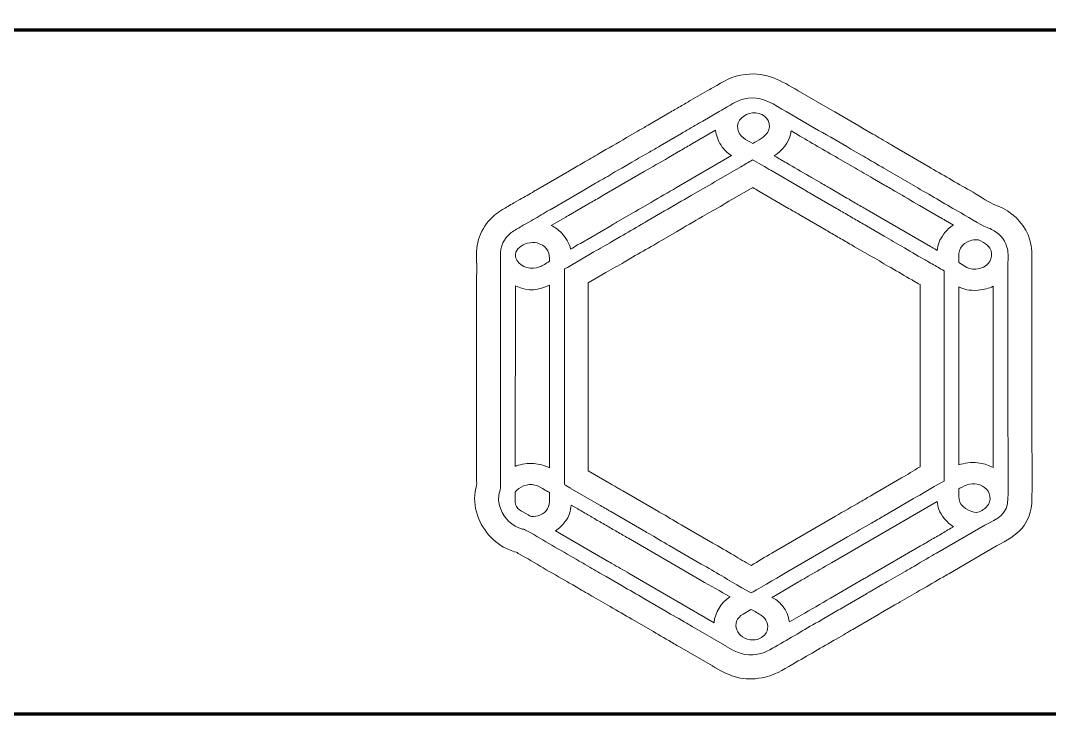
# Model space of a CAD drawing. Header units: millimetres. Extents: x -22.2 to 22.2, y -22.2 to 22.2.
# Drawn here: x -6.06 to 2.54, y -5.23 to 0.58 of the extents above; entities that cross this region are included whole.
import ezdxf

# ---------------------------------------------------------------- set-up
doc = ezdxf.new("R2010")
doc.units = ezdxf.units.MM
doc.header["$MEASUREMENT"] = 0
doc.layers.add('Camada 1', color=7, linetype='Continuous')

msp = doc.modelspace()

# ---------------------------------------------------------------- linework, layer by layer
at = {"layer": 'Camada 1', "lineweight": 9}
for points, knots in [([(0, 22.25), (12.2883, 22.25), (22.25, 12.2883), (22.25, 0), (22.25, 0), (22.25, -12.2883), (12.2883, -22.25), (0, -22.25), (0, -22.25), (-12.2883, -22.25), (-22.25, -12.2883), (-22.25, 0), (-22.25, 0), (-22.25, 12.2883), (-12.2883, 22.25), (0, 22.25)], [0, 0, 0, 0, 0.2, 0.2, 0.2, 0.2, 0.4, 0.4, 0.4, 0.4, 0.6, 0.6, 0.6, 0.6, 1, 1, 1, 1]), ([(0, 22.25), (12.2883, 22.25), (22.25, 12.2883), (22.25, 0), (22.25, 0), (22.25, -12.2883), (12.2883, -22.25), (0, -22.25), (0, -22.25), (-12.2883, -22.25), (-22.25, -12.2883), (-22.25, 0), (-22.25, 0), (-22.25, 12.2883), (-12.2883, 22.25), (0, 22.25)], [0, 0, 0, 0, 0.2, 0.2, 0.2, 0.2, 0.4, 0.4, 0.4, 0.4, 0.6, 0.6, 0.6, 0.6, 1, 1, 1, 1]), ([(0, 21.1375), (11.6739, 21.1375), (21.1375, 11.6739), (21.1375, 0), (21.1375, 0), (21.1375, -11.6739), (11.6739, -21.1375), (0, -21.1375), (0, -21.1375), (-11.6739, -21.1375), (-21.1375, -11.6739), (-21.1375, 0), (-21.1375, 0), (-21.1375, 11.6739), (-11.6739, 21.1375), (0, 21.1375)], [0, 0, 0, 0, 0.2, 0.2, 0.2, 0.2, 0.4, 0.4, 0.4, 0.4, 0.6, 0.6, 0.6, 0.6, 1, 1, 1, 1]), ([(0, 21.1375), (11.6739, 21.1375), (21.1375, 11.6739), (21.1375, 0), (21.1375, 0), (21.1375, -11.6739), (11.6739, -21.1375), (0, -21.1375), (0, -21.1375), (-11.6739, -21.1375), (-21.1375, -11.6739), (-21.1375, 0), (-21.1375, 0), (-21.1375, 11.6739), (-11.6739, 21.1375), (0, 21.1375)], [0, 0, 0, 0, 0.2, 0.2, 0.2, 0.2, 0.4, 0.4, 0.4, 0.4, 0.6, 0.6, 0.6, 0.6, 1, 1, 1, 1]), ([(0, 17.355), (9.5849, 17.355), (17.355, 9.5849), (17.355, 0), (17.355, 0), (17.355, -9.5849), (9.5849, -17.355), (0, -17.355), (0, -17.355), (-9.5849, -17.355), (-17.355, -9.5849), (-17.355, 0), (-17.355, 0), (-17.355, 9.5849), (-9.5849, 17.355), (0, 17.355)], [0, 0, 0, 0, 0.2, 0.2, 0.2, 0.2, 0.4, 0.4, 0.4, 0.4, 0.6, 0.6, 0.6, 0.6, 1, 1, 1, 1]), ([(0, 16.6875), (9.2162, 16.6875), (16.6875, 9.2162), (16.6875, 0), (16.6875, 0), (16.6875, -9.2162), (9.2162, -16.6875), (0, -16.6875), (0, -16.6875), (-9.2162, -16.6875), (-16.6875, -9.2162), (-16.6875, 0), (-16.6875, 0), (-16.6875, 9.2162), (-9.2162, 16.6875), (0, 16.6875)], [0, 0, 0, 0, 0.2, 0.2, 0.2, 0.2, 0.4, 0.4, 0.4, 0.4, 0.6, 0.6, 0.6, 0.6, 1, 1, 1, 1]), ([(0.0198, -0.071), (-0.0622, -0.0804), (-0.1141, -0.121), (-0.1782, -0.1578), (-0.1782, -0.1578), (-0.1931, -0.1662), (-0.2085, -0.1748), (-0.2235, -0.1836), (-0.2235, -0.1836), (-0.2235, -0.1836), (-0.3585, -0.2619), (-0.3585, -0.2619), (-0.3585, -0.2619), (-0.3883, -0.2785), (-0.418, -0.2965), (-0.4472, -0.3132), (-0.4472, -0.3132), (-0.478, -0.331), (-0.5054, -0.3468), (-0.5367, -0.3657), (-0.5367, -0.3657), (-0.5367, -0.3657), (-0.7168, -0.4701), (-0.7168, -0.4701), (-0.7168, -0.4701), (-0.7471, -0.487), (-0.7757, -0.5048), (-0.8056, -0.5212), (-0.8056, -0.5212), (-0.8056, -0.5212), (-0.8955, -0.5735), (-0.8955, -0.5735), (-0.8955, -0.5735), (-0.9682, -0.619), (-1.0478, -0.6586), (-1.1205, -0.7041), (-1.1205, -0.7041), (-1.1649, -0.7318), (-1.2111, -0.7554), (-1.2558, -0.7823), (-1.2558, -0.7823), (-1.2938, -0.8053), (-1.3307, -0.8239), (-1.3676, -0.847), (-1.3676, -0.847), (-1.3676, -0.847), (-1.6356, -1.0031), (-1.6356, -1.0031), (-1.6356, -1.0031), (-1.6439, -1.0079), (-1.6514, -1.0111), (-1.6594, -1.0163), (-1.6594, -1.0163), (-1.7022, -1.044), (-1.7481, -1.0703), (-1.794, -1.0948), (-1.794, -1.0948), (-1.794, -1.0948), (-1.8378, -1.1199), (-1.8378, -1.1199), (-1.8378, -1.1199), (-1.853, -1.1286), (-1.8686, -1.1374), (-1.8828, -1.146), (-1.8828, -1.146), (-1.8997, -1.1563), (-1.911, -1.1621), (-1.9274, -1.1723), (-1.9274, -1.1723), (-1.9443, -1.1828), (-1.9552, -1.1897), (-1.9693, -1.2013), (-1.9693, -1.2013), (-2.0155, -1.2389), (-2.0553, -1.3079), (-2.0505, -1.3903), (-2.0505, -1.3903), (-2.0458, -1.4734), (-2.0502, -1.567), (-2.0502, -1.6513), (-2.0502, -1.6513), (-2.0502, -1.6513), (-2.0502, -3.2301), (-2.0502, -3.2301), (-2.0502, -3.2301), (-2.0502, -3.2714), (-2.0447, -3.3183), (-2.0559, -3.3563), (-2.0559, -3.3563), (-2.0674, -3.3953), (-2.0683, -3.4347), (-2.0575, -3.4738), (-2.0575, -3.4738), (-2.0354, -3.5534), (-1.9798, -3.6257), (-1.8975, -3.6597), (-1.8975, -3.6597), (-1.836, -3.6849), (-1.881, -3.6541), (-1.7966, -3.7023), (-1.7966, -3.7023), (-1.6609, -3.7797), (-1.5283, -3.861), (-1.3913, -3.937), (-1.3913, -3.937), (-1.3762, -3.9455), (-1.3636, -3.9536), (-1.3478, -3.9624), (-1.3478, -3.9624), (-1.3478, -3.9624), (-1.3029, -3.9885), (-1.3029, -3.9885), (-1.3029, -3.9885), (-1.2588, -4.0161), (-1.2131, -4.0407), (-1.1677, -4.0667), (-1.1677, -4.0667), (-1.1677, -4.0667), (-1.033, -4.1452), (-1.033, -4.1452), (-1.033, -4.1452), (-0.9714, -4.179), (-0.9129, -4.2153), (-0.853, -4.2498), (-0.853, -4.2498), (-0.853, -4.2498), (-0.6726, -4.3539), (-0.6726, -4.3539), (-0.6726, -4.3539), (-0.6142, -4.3899), (-0.5523, -4.4219), (-0.494, -4.4574), (-0.494, -4.4574), (-0.4778, -4.4674), (-0.4659, -4.4738), (-0.4495, -4.4838), (-0.4495, -4.4838), (-0.4495, -4.4838), (-0.1792, -4.6403), (-0.1792, -4.6403), (-0.1792, -4.6403), (-0.1715, -4.6444), (-0.1655, -4.6488), (-0.1578, -4.6533), (-0.1578, -4.6533), (-0.0761, -4.7008), (-0.0099, -4.7363), (0.0979, -4.7156), (0.0979, -4.7156), (0.1749, -4.7008), (0.2285, -4.662), (0.2914, -4.6254), (0.2914, -4.6254), (0.3508, -4.591), (0.4138, -4.5566), (0.4716, -4.5212), (0.4716, -4.5212), (0.5305, -4.4851), (0.591, -4.4535), (0.6504, -4.4178), (0.6504, -4.4178), (0.6504, -4.4178), (0.7172, -4.3792), (0.7172, -4.3792), (0.7172, -4.3792), (0.7532, -4.356), (0.7938, -4.3361), (0.8304, -4.3134), (0.8304, -4.3134), (0.8304, -4.3134), (1.0088, -4.2098), (1.0088, -4.2098), (1.0088, -4.2098), (1.016, -4.2059), (1.023, -4.2012), (1.0305, -4.1972), (1.0305, -4.1972), (1.0305, -4.1972), (1.1436, -4.1313), (1.1436, -4.1313), (1.1436, -4.1313), (1.1593, -4.1225), (1.1731, -4.1147), (1.189, -4.1055), (1.189, -4.1055), (1.189, -4.1055), (1.3239, -4.0271), (1.3239, -4.0271), (1.3239, -4.0271), (1.3394, -4.0184), (1.3532, -4.0092), (1.369, -4.001), (1.369, -4.001), (1.4137, -3.9775), (1.4981, -3.9252), (1.549, -3.8965), (1.549, -3.8965), (1.5643, -3.8878), (1.5776, -3.8798), (1.5922, -3.8711), (1.5922, -3.8711), (1.5922, -3.8711), (1.996, -3.6372), (1.996, -3.6372), (1.996, -3.6372), (2.1032, -3.5808), (2.1869, -3.5519), (2.1897, -3.4121), (2.1897, -3.4121), (2.1933, -3.2381), (2.1898, -3.0609), (2.1898, -2.8866), (2.1898, -2.8866), (2.1898, -2.8866), (2.1898, -1.4397), (2.1898, -1.4397), (2.1898, -1.4397), (2.1898, -1.3975), (2.1931, -1.3539), (2.1812, -1.3143), (2.1812, -1.3143), (2.1596, -1.2419), (2.11, -1.1972), (2.0526, -1.1667), (2.0526, -1.1667), (2.0352, -1.1573), (2.0201, -1.1537), (2.0005, -1.1469), (2.0005, -1.1469), (1.9795, -1.1397), (1.8229, -1.0437), (1.7751, -1.0167), (1.7751, -1.0167), (1.7157, -0.9831), (1.6521, -0.9484), (1.5947, -0.9125), (1.5947, -0.9125), (1.5425, -0.88), (1.4642, -0.8405), (1.4162, -0.809), (1.4162, -0.809), (1.4162, -0.809), (1.1462, -0.6522), (1.1462, -0.6522), (1.1462, -0.6522), (1.1315, -0.6444), (1.115, -0.6344), (1.1009, -0.6263), (1.1009, -0.6263), (1.0595, -0.6027), (1.0064, -0.5689), (0.9663, -0.5477), (0.9663, -0.5477), (0.9663, -0.5477), (0.876, -0.4957), (0.876, -0.4957), (0.876, -0.4957), (0.789, -0.4419), (0.6971, -0.3917), (0.6077, -0.3398), (0.6077, -0.3398), (0.6077, -0.3398), (0.3376, -0.1832), (0.3376, -0.1832), (0.3376, -0.1832), (0.2404, -0.1277), (0.1466, -0.0564), (0.0198, -0.071)], [0, 0, 0, 0, 0.014706, 0.014706, 0.014706, 0.014706, 0.029412, 0.029412, 0.029412, 0.029412, 0.044118, 0.044118, 0.044118, 0.044118, 0.058824, 0.058824, 0.058824, 0.058824, 0.073529, 0.073529, 0.073529, 0.073529, 0.088235, 0.088235, 0.088235, 0.088235, 0.102941, 0.102941, 0.102941, 0.102941, 0.117647, 0.117647, 0.117647, 0.117647, 0.132353, 0.132353, 0.132353, 0.132353, 0.147059, 0.147059, 0.147059, 0.147059, 0.161765, 0.161765, 0.161765, 0.161765, 0.176471, 0.176471, 0.176471, 0.176471, 0.191176, 0.191176, 0.191176, 0.191176, 0.205882, 0.205882, 0.205882, 0.205882, 0.220588, 0.220588, 0.220588, 0.220588, 0.235294, 0.235294, 0.235294, 0.235294, 0.25, 0.25, 0.25, 0.25, 0.264706, 0.264706, 0.264706, 0.264706, 0.279412, 0.279412, 0.279412, 0.279412, 0.294118, 0.294118, 0.294118, 0.294118, 0.308824, 0.308824, 0.308824, 0.308824, 0.323529, 0.323529, 0.323529, 0.323529, 0.338235, 0.338235, 0.338235, 0.338235, 0.352941, 0.352941, 0.352941, 0.352941, 0.367647, 0.367647, 0.367647, 0.367647, 0.382353, 0.382353, 0.382353, 0.382353, 0.397059, 0.397059, 0.397059, 0.397059, 0.411765, 0.411765, 0.411765, 0.411765, 0.426471, 0.426471, 0.426471, 0.426471, 0.441176, 0.441176, 0.441176, 0.441176, 0.455882, 0.455882, 0.455882, 0.455882, 0.470588, 0.470588, 0.470588, 0.470588, 0.485294, 0.485294, 0.485294, 0.485294, 0.5, 0.5, 0.5, 0.5, 0.514706, 0.514706, 0.514706, 0.514706, 0.529412, 0.529412, 0.529412, 0.529412, 0.544118, 0.544118, 0.544118, 0.544118, 0.558824, 0.558824, 0.558824, 0.558824, 0.573529, 0.573529, 0.573529, 0.573529, 0.588235, 0.588235, 0.588235, 0.588235, 0.602941, 0.602941, 0.602941, 0.602941, 0.617647, 0.617647, 0.617647, 0.617647, 0.632353, 0.632353, 0.632353, 0.632353, 0.647059, 0.647059, 0.647059, 0.647059, 0.661765, 0.661765, 0.661765, 0.661765, 0.676471, 0.676471, 0.676471, 0.676471, 0.691176, 0.691176, 0.691176, 0.691176, 0.705882, 0.705882, 0.705882, 0.705882, 0.720588, 0.720588, 0.720588, 0.720588, 0.735294, 0.735294, 0.735294, 0.735294, 0.75, 0.75, 0.75, 0.75, 0.764706, 0.764706, 0.764706, 0.764706, 0.779412, 0.779412, 0.779412, 0.779412, 0.794118, 0.794118, 0.794118, 0.794118, 0.808824, 0.808824, 0.808824, 0.808824, 0.823529, 0.823529, 0.823529, 0.823529, 0.838235, 0.838235, 0.838235, 0.838235, 0.852941, 0.852941, 0.852941, 0.852941, 0.867647, 0.867647, 0.867647, 0.867647, 0.882353, 0.882353, 0.882353, 0.882353, 0.897059, 0.897059, 0.897059, 0.897059, 0.911765, 0.911765, 0.911765, 0.911765, 0.926471, 0.926471, 0.926471, 0.926471, 0.941176, 0.941176, 0.941176, 0.941176, 0.955882, 0.955882, 0.955882, 0.955882, 0.970588, 0.970588, 0.970588, 0.970588, 1, 1, 1, 1]), ([(0.0576, -0.4491), (0.1037, -0.4237), (0.158, -0.3993), (0.1842, -0.3538), (0.1842, -0.3538), (0.1915, -0.3412), (0.196, -0.3239), (0.1965, -0.3093), (0.1965, -0.3093), (0.199, -0.2322), (0.1289, -0.1867), (0.0561, -0.1948), (0.0561, -0.1948), (-0.012, -0.2024), (-0.0803, -0.2551), (-0.0674, -0.3295), (-0.0674, -0.3295), (-0.0562, -0.3937), (0.0057, -0.4201), (0.0576, -0.4491)], [0, 0, 0, 0, 0.166667, 0.166667, 0.166667, 0.166667, 0.333333, 0.333333, 0.333333, 0.333333, 0.5, 0.5, 0.5, 0.5, 0.666667, 0.666667, 0.666667, 0.666667, 1, 1, 1, 1]), ([(-1.6252, -1.1353), (-1.5925, -1.1508), (-1.5628, -1.1712), (-1.5398, -1.1966), (-1.5398, -1.1966), (-1.5042, -1.2358), (-1.4751, -1.2798), (-1.4635, -1.3316), (-1.4635, -1.3316), (-1.4443, -1.3201), (-1.4252, -1.3086), (-1.4061, -1.2974), (-1.4061, -1.2974), (-1.3987, -1.2931), (-1.3907, -1.2895), (-1.3822, -1.2844), (-1.3822, -1.2844), (-1.3822, -1.2844), (-1.1235, -1.1337), (-1.1235, -1.1337), (-1.1235, -1.1337), (-1.1145, -1.1281), (-1.1053, -1.1231), (-1.096, -1.1182), (-1.096, -1.1182), (-1.0885, -1.1143), (-1.0813, -1.1088), (-1.0739, -1.1045), (-1.0739, -1.1045), (-1.0739, -1.1045), (-0.9335, -1.0237), (-0.9335, -1.0237), (-0.9335, -1.0237), (-0.9173, -1.0138), (-0.9007, -1.0043), (-0.8842, -0.9948), (-0.8842, -0.9948), (-0.8842, -0.9948), (-0.7909, -0.9412), (-0.7909, -0.9412), (-0.7909, -0.9412), (-0.7213, -0.8981), (-0.6492, -0.859), (-0.5785, -0.8179), (-0.5785, -0.8179), (-0.5785, -0.8179), (-0.1202, -0.551), (-0.1202, -0.551), (-0.1202, -0.551), (-0.1541, -0.5286), (-0.1818, -0.5045), (-0.2073, -0.4648), (-0.2073, -0.4648), (-0.2334, -0.4242), (-0.2482, -0.382), (-0.2522, -0.3387), (-0.2522, -0.3387), (-0.2522, -0.3387), (-0.4461, -0.4508), (-0.4461, -0.4508), (-0.4461, -0.4508), (-0.4793, -0.47), (-0.5129, -0.4887), (-0.547, -0.5094), (-0.547, -0.5094), (-0.547, -0.5094), (-0.6465, -0.5668), (-0.6465, -0.5668), (-0.6465, -0.5668), (-0.713, -0.6079), (-0.7822, -0.6453), (-0.8498, -0.6846), (-0.8498, -0.6846), (-0.8498, -0.6846), (-1.1995, -0.8882), (-1.1995, -0.8882), (-1.1995, -0.8882), (-1.2169, -0.8986), (-1.2346, -0.9084), (-1.2522, -0.9184), (-1.2522, -0.9184), (-1.2683, -0.9275), (-1.2845, -0.9363), (-1.3015, -0.9467), (-1.3015, -0.9467), (-1.3015, -0.9467), (-1.48, -1.0502), (-1.48, -1.0502), (-1.48, -1.0502), (-1.4881, -1.0545), (-1.4957, -1.0599), (-1.5028, -1.0639), (-1.5028, -1.0639), (-1.5028, -1.0639), (-1.6252, -1.1353), (-1.6252, -1.1353)], [0, 0, 0, 0, 0.04, 0.04, 0.04, 0.04, 0.08, 0.08, 0.08, 0.08, 0.12, 0.12, 0.12, 0.12, 0.16, 0.16, 0.16, 0.16, 0.2, 0.2, 0.2, 0.2, 0.24, 0.24, 0.24, 0.24, 0.28, 0.28, 0.28, 0.28, 0.32, 0.32, 0.32, 0.32, 0.36, 0.36, 0.36, 0.36, 0.4, 0.4, 0.4, 0.4, 0.44, 0.44, 0.44, 0.44, 0.48, 0.48, 0.48, 0.48, 0.52, 0.52, 0.52, 0.52, 0.56, 0.56, 0.56, 0.56, 0.6, 0.6, 0.6, 0.6, 0.64, 0.64, 0.64, 0.64, 0.68, 0.68, 0.68, 0.68, 0.72, 0.72, 0.72, 0.72, 0.76, 0.76, 0.76, 0.76, 0.8, 0.8, 0.8, 0.8, 0.84, 0.84, 0.84, 0.84, 0.88, 0.88, 0.88, 0.88, 0.92, 0.92, 0.92, 0.92, 1, 1, 1, 1]), ([(1.5983, -1.3425), (1.6029, -1.2961), (1.6161, -1.2557), (1.6547, -1.2035), (1.6547, -1.2035), (1.6768, -1.1736), (1.7034, -1.1507), (1.7344, -1.1307), (1.7344, -1.1307), (1.7344, -1.1307), (1.6688, -1.0934), (1.6688, -1.0934), (1.6688, -1.0934), (1.6598, -1.0883), (1.651, -1.0831), (1.6437, -1.0785), (1.6437, -1.0785), (1.6437, -1.0785), (1.4507, -0.9664), (1.4507, -0.9664), (1.4507, -0.9664), (1.3852, -0.9299), (1.3212, -0.8908), (1.2561, -0.8537), (1.2561, -0.8537), (1.2236, -0.8352), (1.1917, -0.8156), (1.1577, -0.7969), (1.1577, -0.7969), (1.1577, -0.7969), (1.0583, -0.7392), (1.0583, -0.7392), (1.0583, -0.7392), (1.0115, -0.7099), (0.962, -0.6846), (0.9155, -0.6565), (0.9155, -0.6565), (0.9155, -0.6565), (0.7696, -0.572), (0.7696, -0.572), (0.7696, -0.572), (0.656, -0.5062), (0.5418, -0.4415), (0.4303, -0.3747), (0.4303, -0.3747), (0.4303, -0.3747), (0.3781, -0.3448), (0.3781, -0.3448), (0.3781, -0.3448), (0.3772, -0.3505), (0.376, -0.3565), (0.3746, -0.3628), (0.3746, -0.3628), (0.3567, -0.4449), (0.3049, -0.5096), (0.2363, -0.5525), (0.2363, -0.5525), (0.2363, -0.5525), (0.2412, -0.5553), (0.2412, -0.5553), (0.2412, -0.5553), (0.2579, -0.5644), (0.2741, -0.5747), (0.2905, -0.5842), (0.2905, -0.5842), (0.3065, -0.5935), (0.3226, -0.6025), (0.3385, -0.6117), (0.3385, -0.6117), (0.4022, -0.648), (0.4648, -0.6879), (0.5295, -0.7222), (0.5295, -0.7222), (0.5375, -0.7265), (0.5445, -0.7321), (0.554, -0.7372), (0.554, -0.7372), (0.554, -0.7372), (0.6259, -0.7786), (0.6259, -0.7786), (0.6259, -0.7786), (0.6423, -0.7875), (0.6579, -0.7973), (0.6743, -0.8061), (0.6743, -0.8061), (0.6828, -0.8107), (0.6902, -0.8163), (0.6984, -0.8211), (0.6984, -0.8211), (0.6984, -0.8211), (0.8433, -0.905), (0.8433, -0.905), (0.8433, -0.905), (0.8519, -0.9101), (0.8607, -0.9144), (0.8686, -0.9192), (0.8686, -0.9192), (0.8686, -0.9192), (0.9153, -0.9469), (0.9153, -0.9469), (0.9153, -0.9469), (0.9477, -0.9654), (0.9803, -0.9838), (1.0125, -1.0025), (1.0125, -1.0025), (1.0125, -1.0025), (1.5414, -1.3098), (1.5414, -1.3098), (1.5414, -1.3098), (1.5575, -1.3192), (1.5736, -1.3282), (1.5897, -1.3374), (1.5897, -1.3374), (1.5925, -1.339), (1.5954, -1.3408), (1.5983, -1.3425)], [0, 0, 0, 0, 0.033333, 0.033333, 0.033333, 0.033333, 0.066667, 0.066667, 0.066667, 0.066667, 0.1, 0.1, 0.1, 0.1, 0.133333, 0.133333, 0.133333, 0.133333, 0.166667, 0.166667, 0.166667, 0.166667, 0.2, 0.2, 0.2, 0.2, 0.233333, 0.233333, 0.233333, 0.233333, 0.266667, 0.266667, 0.266667, 0.266667, 0.3, 0.3, 0.3, 0.3, 0.333333, 0.333333, 0.333333, 0.333333, 0.366667, 0.366667, 0.366667, 0.366667, 0.4, 0.4, 0.4, 0.4, 0.433333, 0.433333, 0.433333, 0.433333, 0.466667, 0.466667, 0.466667, 0.466667, 0.5, 0.5, 0.5, 0.5, 0.533333, 0.533333, 0.533333, 0.533333, 0.566667, 0.566667, 0.566667, 0.566667, 0.6, 0.6, 0.6, 0.6, 0.633333, 0.633333, 0.633333, 0.633333, 0.666667, 0.666667, 0.666667, 0.666667, 0.7, 0.7, 0.7, 0.7, 0.733333, 0.733333, 0.733333, 0.733333, 0.766667, 0.766667, 0.766667, 0.766667, 0.8, 0.8, 0.8, 0.8, 0.833333, 0.833333, 0.833333, 0.833333, 0.866667, 0.866667, 0.866667, 0.866667, 0.9, 0.9, 0.9, 0.9, 0.933333, 0.933333, 0.933333, 0.933333, 1, 1, 1, 1]), ([(-1.5157, -1.4979), (-1.5072, -1.4949), (-1.4975, -1.489), (-1.4903, -1.4845), (-1.4903, -1.4845), (-1.4903, -1.4845), (-1.2687, -1.3556), (-1.2687, -1.3556), (-1.2687, -1.3556), (-1.2202, -1.3265), (-1.1694, -1.3001), (-1.1212, -1.2701), (-1.1212, -1.2701), (-1.1212, -1.2701), (-1.0468, -1.2266), (-1.0468, -1.2266), (-1.0468, -1.2266), (-0.9894, -1.1932), (-0.931, -1.1619), (-0.8741, -1.127), (-0.8741, -1.127), (-0.8648, -1.1214), (-0.8592, -1.1179), (-0.8496, -1.1125), (-0.8496, -1.1125), (-0.8409, -1.1076), (-0.835, -1.1038), (-0.8265, -1.0987), (-0.8265, -1.0987), (-0.8265, -1.0987), (-0.6789, -1.0134), (-0.6789, -1.0134), (-0.6789, -1.0134), (-0.6052, -0.9708), (-0.5322, -0.9259), (-0.4568, -0.8848), (-0.4568, -0.8848), (-0.4568, -0.8848), (-0.3841, -0.8422), (-0.3841, -0.8422), (-0.3841, -0.8422), (-0.3173, -0.8066), (-0.2534, -0.7645), (-0.1866, -0.7282), (-0.1866, -0.7282), (-0.1866, -0.7282), (-0.0409, -0.6435), (-0.0409, -0.6435), (-0.0409, -0.6435), (-0.0086, -0.626), (0.0238, -0.6036), (0.0568, -0.5872), (0.0568, -0.5872), (0.0751, -0.5933), (0.1851, -0.6611), (0.2075, -0.6738), (0.2075, -0.6738), (0.2075, -0.6738), (0.4577, -0.8185), (0.4577, -0.8185), (0.4577, -0.8185), (0.492, -0.8382), (0.5241, -0.8574), (0.5582, -0.8772), (0.5582, -0.8772), (0.5582, -0.8772), (0.7572, -0.9923), (0.7572, -0.9923), (0.7572, -0.9923), (0.7909, -1.0118), (0.8225, -1.0309), (0.8562, -1.0501), (0.8562, -1.0501), (0.8905, -1.0697), (0.9229, -1.0889), (0.9571, -1.1086), (0.9571, -1.1086), (0.9735, -1.1181), (0.9903, -1.1281), (1.0068, -1.1374), (1.0068, -1.1374), (1.0068, -1.1374), (1.1561, -1.2236), (1.1561, -1.2236), (1.1561, -1.2236), (1.2066, -1.2518), (1.2559, -1.2833), (1.3069, -1.3108), (1.3069, -1.3108), (1.3536, -1.3363), (1.4354, -1.3887), (1.4802, -1.4119), (1.4802, -1.4119), (1.4893, -1.4167), (1.4963, -1.421), (1.5051, -1.4264), (1.5051, -1.4264), (1.521, -1.4363), (1.5377, -1.4455), (1.555, -1.4551), (1.555, -1.4551), (1.5717, -1.4644), (1.5892, -1.4745), (1.6049, -1.4837), (1.6049, -1.4837), (1.6209, -1.4929), (1.6383, -1.5057), (1.6556, -1.5122), (1.6556, -1.5122), (1.6556, -1.5122), (1.6556, -3.2703), (1.6556, -3.2703), (1.6556, -3.2703), (1.6314, -3.2797), (1.4353, -3.396), (1.4017, -3.4158), (1.4017, -3.4158), (1.4017, -3.4158), (1.1505, -3.5617), (1.1505, -3.5617), (1.1505, -3.5617), (1.1158, -3.5799), (1.0845, -3.6021), (1.0499, -3.6206), (1.0499, -3.6206), (0.9817, -3.6569), (0.916, -3.6977), (0.8492, -3.7363), (0.8492, -3.7363), (0.8492, -3.7363), (0.3186, -4.0444), (0.3186, -4.0444), (0.3186, -4.0444), (0.2699, -4.0709), (0.0676, -4.1931), (0.044, -4.2031), (0.044, -4.2031), (0.0231, -4.1949), (-0.1682, -4.0811), (-0.2016, -4.0618), (-0.2016, -4.0618), (-0.2578, -4.0292), (-0.3145, -3.994), (-0.3723, -3.9627), (-0.3723, -3.9627), (-0.3723, -3.9627), (-0.641, -3.8071), (-0.641, -3.8071), (-0.641, -3.8071), (-0.6929, -3.779), (-0.7603, -3.7344), (-0.8112, -3.7077), (-0.8112, -3.7077), (-0.8193, -3.7034), (-0.8271, -3.6992), (-0.8348, -3.6944), (-0.8348, -3.6944), (-0.8348, -3.6944), (-1.128, -3.5241), (-1.128, -3.5241), (-1.128, -3.5241), (-1.1373, -3.5184), (-1.1437, -3.5153), (-1.153, -3.5098), (-1.153, -3.5098), (-1.1609, -3.5052), (-1.1691, -3.4996), (-1.1775, -3.4952), (-1.1775, -3.4952), (-1.1938, -3.4867), (-1.2102, -3.4767), (-1.2261, -3.4676), (-1.2261, -3.4676), (-1.2261, -3.4676), (-1.4466, -3.3399), (-1.4466, -3.3399), (-1.4466, -3.3399), (-1.4548, -3.3352), (-1.4604, -3.3307), (-1.4693, -3.3261), (-1.4693, -3.3261), (-1.4693, -3.3261), (-1.5067, -3.3045), (-1.5067, -3.3045), (-1.5067, -3.3045), (-1.5141, -3.3001), (-1.5126, -3.3016), (-1.5158, -3.2961), (-1.5158, -3.2961), (-1.5158, -3.2961), (-1.5157, -1.4979), (-1.5157, -1.4979)], [0, 0, 0, 0, 0.020408, 0.020408, 0.020408, 0.020408, 0.040816, 0.040816, 0.040816, 0.040816, 0.061224, 0.061224, 0.061224, 0.061224, 0.081633, 0.081633, 0.081633, 0.081633, 0.102041, 0.102041, 0.102041, 0.102041, 0.122449, 0.122449, 0.122449, 0.122449, 0.142857, 0.142857, 0.142857, 0.142857, 0.163265, 0.163265, 0.163265, 0.163265, 0.183673, 0.183673, 0.183673, 0.183673, 0.204082, 0.204082, 0.204082, 0.204082, 0.22449, 0.22449, 0.22449, 0.22449, 0.244898, 0.244898, 0.244898, 0.244898, 0.265306, 0.265306, 0.265306, 0.265306, 0.285714, 0.285714, 0.285714, 0.285714, 0.306122, 0.306122, 0.306122, 0.306122, 0.326531, 0.326531, 0.326531, 0.326531, 0.346939, 0.346939, 0.346939, 0.346939, 0.367347, 0.367347, 0.367347, 0.367347, 0.387755, 0.387755, 0.387755, 0.387755, 0.408163, 0.408163, 0.408163, 0.408163, 0.428571, 0.428571, 0.428571, 0.428571, 0.44898, 0.44898, 0.44898, 0.44898, 0.469388, 0.469388, 0.469388, 0.469388, 0.489796, 0.489796, 0.489796, 0.489796, 0.510204, 0.510204, 0.510204, 0.510204, 0.530612, 0.530612, 0.530612, 0.530612, 0.55102, 0.55102, 0.55102, 0.55102, 0.571429, 0.571429, 0.571429, 0.571429, 0.591837, 0.591837, 0.591837, 0.591837, 0.612245, 0.612245, 0.612245, 0.612245, 0.632653, 0.632653, 0.632653, 0.632653, 0.653061, 0.653061, 0.653061, 0.653061, 0.673469, 0.673469, 0.673469, 0.673469, 0.693878, 0.693878, 0.693878, 0.693878, 0.714286, 0.714286, 0.714286, 0.714286, 0.734694, 0.734694, 0.734694, 0.734694, 0.755102, 0.755102, 0.755102, 0.755102, 0.77551, 0.77551, 0.77551, 0.77551, 0.795918, 0.795918, 0.795918, 0.795918, 0.816327, 0.816327, 0.816327, 0.816327, 0.836735, 0.836735, 0.836735, 0.836735, 0.857143, 0.857143, 0.857143, 0.857143, 0.877551, 0.877551, 0.877551, 0.877551, 0.897959, 0.897959, 0.897959, 0.897959, 0.918367, 0.918367, 0.918367, 0.918367, 0.938776, 0.938776, 0.938776, 0.938776, 0.959184, 0.959184, 0.959184, 0.959184, 1, 1, 1, 1]), ([(-1.6398, -1.4337), (-1.639, -1.3662), (-1.6493, -1.3163), (-1.725, -1.2864), (-1.725, -1.2864), (-1.8214, -1.2484), (-1.9688, -1.331), (-1.9127, -1.4243), (-1.9127, -1.4243), (-1.8753, -1.4866), (-1.7879, -1.5063), (-1.7229, -1.4798), (-1.7229, -1.4798), (-1.6996, -1.4702), (-1.667, -1.4509), (-1.6398, -1.4337)], [0, 0, 0, 0, 0.2, 0.2, 0.2, 0.2, 0.4, 0.4, 0.4, 0.4, 0.6, 0.6, 0.6, 0.6, 1, 1, 1, 1]), ([(1.7787, -1.4446), (1.8441, -1.4796), (1.8864, -1.5288), (1.9862, -1.4814), (1.9862, -1.4814), (2.0438, -1.4542), (2.0742, -1.3799), (2.0382, -1.3245), (2.0382, -1.3245), (2.0244, -1.3032), (2.008, -1.2898), (1.9842, -1.2768), (1.9842, -1.2768), (1.9842, -1.2768), (1.9534, -1.2586), (1.9534, -1.2586), (1.9534, -1.2586), (1.9312, -1.2455), (1.8731, -1.2586), (1.8518, -1.2698), (1.8518, -1.2698), (1.7748, -1.3102), (1.7757, -1.3723), (1.7787, -1.4446)], [0, 0, 0, 0, 0.142857, 0.142857, 0.142857, 0.142857, 0.285714, 0.285714, 0.285714, 0.285714, 0.428571, 0.428571, 0.428571, 0.428571, 0.571429, 0.571429, 0.571429, 0.571429, 0.714286, 0.714286, 0.714286, 0.714286, 1, 1, 1, 1]), ([(-1.9254, -1.6393), (-1.9254, -1.6393), (-1.9255, -3.1453), (-1.9255, -3.1453), (-1.9255, -3.1453), (-1.9234, -3.1445), (-1.9213, -3.1437), (-1.9191, -3.143), (-1.9191, -3.143), (-1.8718, -3.1263), (-1.82, -3.1193), (-1.77, -3.1231), (-1.77, -3.1231), (-1.7263, -3.1264), (-1.6838, -3.1382), (-1.6409, -3.1584), (-1.6409, -3.1584), (-1.6409, -3.1584), (-1.6405, -1.6334), (-1.6405, -1.6334), (-1.6405, -1.6334), (-1.7301, -1.6739), (-1.8079, -1.6911), (-1.9254, -1.6393)], [0, 0, 0, 0, 0.142857, 0.142857, 0.142857, 0.142857, 0.285714, 0.285714, 0.285714, 0.285714, 0.428571, 0.428571, 0.428571, 0.428571, 0.571429, 0.571429, 0.571429, 0.571429, 0.714286, 0.714286, 0.714286, 0.714286, 1, 1, 1, 1]), ([(1.7801, -1.648), (1.7801, -1.648), (1.78, -3.1345), (1.78, -3.1345), (1.78, -3.1345), (1.7854, -3.1325), (1.7909, -3.1308), (1.7964, -3.1291), (1.7964, -3.1291), (1.8479, -3.1139), (1.9029, -3.1108), (1.9559, -3.1192), (1.9559, -3.1192), (1.998, -3.1259), (2.0296, -3.1378), (2.0649, -3.1564), (2.0649, -3.1564), (2.0649, -3.1564), (2.0651, -1.6422), (2.0651, -1.6422), (2.0651, -1.6422), (2.0309, -1.6599), (1.9932, -1.6705), (1.9418, -1.6746), (1.9418, -1.6746), (1.8608, -1.6811), (1.8236, -1.6692), (1.7801, -1.648)], [0, 0, 0, 0, 0.125, 0.125, 0.125, 0.125, 0.25, 0.25, 0.25, 0.25, 0.375, 0.375, 0.375, 0.375, 0.5, 0.5, 0.5, 0.5, 0.625, 0.625, 0.625, 0.625, 0.75, 0.75, 0.75, 0.75, 1, 1, 1, 1]), ([(-1.6397, -3.3654), (-1.6515, -3.3585), (-1.6634, -3.3517), (-1.675, -3.3445), (-1.675, -3.3445), (-1.7352, -3.3071), (-1.7882, -3.2825), (-1.8584, -3.3104), (-1.8584, -3.3104), (-1.8766, -3.3176), (-1.9202, -3.3449), (-1.9258, -3.361), (-1.9258, -3.361), (-1.9288, -3.3835), (-1.9256, -3.4176), (-1.9255, -3.4415), (-1.9255, -3.4415), (-1.9254, -3.5091), (-1.8687, -3.5198), (-1.8186, -3.5512), (-1.8186, -3.5512), (-1.7962, -3.5651), (-1.8012, -3.5662), (-1.7748, -3.5651), (-1.7748, -3.5651), (-1.7214, -3.5629), (-1.6683, -3.5336), (-1.6475, -3.4828), (-1.6475, -3.4828), (-1.6382, -3.4601), (-1.6387, -3.4057), (-1.6397, -3.3654)], [0, 0, 0, 0, 0.111111, 0.111111, 0.111111, 0.111111, 0.222222, 0.222222, 0.222222, 0.222222, 0.333333, 0.333333, 0.333333, 0.333333, 0.444444, 0.444444, 0.444444, 0.444444, 0.555556, 0.555556, 0.555556, 0.555556, 0.666667, 0.666667, 0.666667, 0.666667, 0.777778, 0.777778, 0.777778, 0.777778, 1, 1, 1, 1]), ([(1.7792, -3.3335), (1.7783, -3.3714), (1.7775, -3.42), (1.7872, -3.4452), (1.7872, -3.4452), (1.807, -3.4961), (1.9043, -3.5493), (1.9502, -3.5261), (1.9502, -3.5261), (1.9816, -3.5102), (2.0073, -3.4941), (2.0262, -3.4637), (2.0262, -3.4637), (2.0418, -3.4385), (2.0439, -3.4019), (2.0338, -3.3741), (2.0338, -3.3741), (2.0238, -3.3465), (2.0014, -3.3242), (1.9757, -3.3109), (1.9757, -3.3109), (1.9154, -3.2794), (1.8643, -3.2876), (1.8061, -3.3191), (1.8061, -3.3191), (1.7985, -3.3233), (1.7885, -3.3283), (1.7792, -3.3335)], [0, 0, 0, 0, 0.125, 0.125, 0.125, 0.125, 0.25, 0.25, 0.25, 0.25, 0.375, 0.375, 0.375, 0.375, 0.5, 0.5, 0.5, 0.5, 0.625, 0.625, 0.625, 0.625, 0.75, 0.75, 0.75, 0.75, 1, 1, 1, 1]), ([(-1.5893, -3.6844), (-1.5893, -3.6844), (-1.1442, -3.9426), (-1.1442, -3.9426), (-1.1442, -3.9426), (-1.1354, -3.9477), (-1.1267, -3.9529), (-1.118, -3.9582), (-1.118, -3.9582), (-1.0704, -3.9874), (-1.0206, -4.0122), (-0.9742, -4.0413), (-0.9742, -4.0413), (-0.9742, -4.0413), (-0.2658, -4.452), (-0.2658, -4.452), (-0.2658, -4.452), (-0.2657, -4.4514), (-0.2656, -4.4507), (-0.2656, -4.45), (-0.2656, -4.45), (-0.2573, -4.3682), (-0.206, -4.2825), (-0.1355, -4.2397), (-0.1355, -4.2397), (-0.1355, -4.2397), (-0.1306, -4.2366), (-0.1306, -4.2366), (-0.1306, -4.2366), (-0.2097, -4.1894), (-0.2975, -4.144), (-0.3732, -4.1001), (-0.3732, -4.1001), (-0.3732, -4.1001), (-0.9814, -3.747), (-0.9814, -3.747), (-0.9814, -3.747), (-1.0125, -3.729), (-1.0437, -3.7112), (-1.0748, -3.6931), (-1.0748, -3.6931), (-1.1061, -3.6748), (-1.1372, -3.6562), (-1.1687, -3.6382), (-1.1687, -3.6382), (-1.2006, -3.62), (-1.233, -3.6025), (-1.2641, -3.5829), (-1.2641, -3.5829), (-1.2785, -3.5738), (-1.2936, -3.5656), (-1.3084, -3.5571), (-1.3084, -3.5571), (-1.3242, -3.548), (-1.34, -3.5387), (-1.356, -3.5298), (-1.356, -3.5298), (-1.3718, -3.521), (-1.3872, -3.5115), (-1.4035, -3.5023), (-1.4035, -3.5023), (-1.4035, -3.5023), (-1.4589, -3.4703), (-1.4589, -3.4703), (-1.4589, -3.4703), (-1.4629, -3.5187), (-1.4742, -3.5633), (-1.5113, -3.6108), (-1.5113, -3.6108), (-1.5337, -3.6394), (-1.5599, -3.6643), (-1.5893, -3.6844)], [0, 0, 0, 0, 0.052632, 0.052632, 0.052632, 0.052632, 0.105263, 0.105263, 0.105263, 0.105263, 0.157895, 0.157895, 0.157895, 0.157895, 0.210526, 0.210526, 0.210526, 0.210526, 0.263158, 0.263158, 0.263158, 0.263158, 0.315789, 0.315789, 0.315789, 0.315789, 0.368421, 0.368421, 0.368421, 0.368421, 0.421053, 0.421053, 0.421053, 0.421053, 0.473684, 0.473684, 0.473684, 0.473684, 0.526316, 0.526316, 0.526316, 0.526316, 0.578947, 0.578947, 0.578947, 0.578947, 0.631579, 0.631579, 0.631579, 0.631579, 0.684211, 0.684211, 0.684211, 0.684211, 0.736842, 0.736842, 0.736842, 0.736842, 0.789474, 0.789474, 0.789474, 0.789474, 0.842105, 0.842105, 0.842105, 0.842105, 0.894737, 0.894737, 0.894737, 0.894737, 1, 1, 1, 1]), ([(0.2182, -4.2404), (0.2451, -4.2552), (0.2743, -4.2743), (0.3064, -4.3126), (0.3064, -4.3126), (0.3381, -4.3505), (0.3568, -4.3973), (0.3633, -4.446), (0.3633, -4.446), (0.3633, -4.446), (0.4628, -4.3887), (0.4628, -4.3887), (0.4628, -4.3887), (0.5451, -4.3433), (0.6254, -4.2941), (0.7067, -4.2469), (0.7067, -4.2469), (0.7067, -4.2469), (0.989, -4.0833), (0.989, -4.0833), (0.989, -4.0833), (0.994, -4.0801), (0.9992, -4.0776), (1.0043, -4.0748), (1.0043, -4.0748), (1.0207, -4.0656), (1.0368, -4.0558), (1.0531, -4.0464), (1.0531, -4.0464), (1.0531, -4.0464), (1.4463, -3.8183), (1.4463, -3.8183), (1.4463, -3.8183), (1.4785, -3.8001), (1.5106, -3.7818), (1.5422, -3.7624), (1.5422, -3.7624), (1.5747, -3.7425), (1.6091, -3.7254), (1.6416, -3.7053), (1.6416, -3.7053), (1.6724, -3.6862), (1.7038, -3.6681), (1.7347, -3.6509), (1.7347, -3.6509), (1.7057, -3.6324), (1.6802, -3.6095), (1.6573, -3.5811), (1.6573, -3.5811), (1.6139, -3.5274), (1.603, -3.4871), (1.5994, -3.4401), (1.5994, -3.4401), (1.5994, -3.4401), (0.7155, -3.952), (0.7155, -3.952), (0.7155, -3.952), (0.65, -3.988), (0.5871, -4.0284), (0.5216, -4.0645), (0.5216, -4.0645), (0.5057, -4.0733), (0.4899, -4.0826), (0.4741, -4.0916), (0.4741, -4.0916), (0.4588, -4.1004), (0.4433, -4.1091), (0.4265, -4.1196), (0.4265, -4.1196), (0.4265, -4.1196), (0.2325, -4.2322), (0.2325, -4.2322), (0.2325, -4.2322), (0.2278, -4.235), (0.223, -4.2377), (0.2182, -4.2404)], [0, 0, 0, 0, 0.05, 0.05, 0.05, 0.05, 0.1, 0.1, 0.1, 0.1, 0.15, 0.15, 0.15, 0.15, 0.2, 0.2, 0.2, 0.2, 0.25, 0.25, 0.25, 0.25, 0.3, 0.3, 0.3, 0.3, 0.35, 0.35, 0.35, 0.35, 0.4, 0.4, 0.4, 0.4, 0.45, 0.45, 0.45, 0.45, 0.5, 0.5, 0.5, 0.5, 0.55, 0.55, 0.55, 0.55, 0.6, 0.6, 0.6, 0.6, 0.65, 0.65, 0.65, 0.65, 0.7, 0.7, 0.7, 0.7, 0.75, 0.75, 0.75, 0.75, 0.8, 0.8, 0.8, 0.8, 0.85, 0.85, 0.85, 0.85, 0.9, 0.9, 0.9, 0.9, 1, 1, 1, 1]), ([(0.0439, -4.3412), (0.0432, -4.3416), (0.0425, -4.3421), (0.0418, -4.3424), (0.0418, -4.3424), (0.0418, -4.3424), (-0.0211, -4.3797), (-0.0211, -4.3797), (-0.0211, -4.3797), (-0.1373, -4.4444), (-0.077, -4.5961), (0.0596, -4.5966), (0.0596, -4.5966), (0.1116, -4.5968), (0.1588, -4.5698), (0.1768, -4.5196), (0.1768, -4.5196), (0.1944, -4.4703), (0.1714, -4.4207), (0.1306, -4.3921), (0.1306, -4.3921), (0.1086, -4.3775), (0.073, -4.3562), (0.0439, -4.3412)], [0, 0, 0, 0, 0.142857, 0.142857, 0.142857, 0.142857, 0.285714, 0.285714, 0.285714, 0.285714, 0.428571, 0.428571, 0.428571, 0.428571, 0.571429, 0.571429, 0.571429, 0.571429, 0.714286, 0.714286, 0.714286, 0.714286, 1, 1, 1, 1])]:
    msp.add_open_spline(points, degree=3, knots=knots, dxfattribs=at)
at = {"layer": 'Camada 1', "lineweight": 70}
for points, knots in [([(-8.119, 7.8928), (-8.119, 7.8928), (-8.119, 11.3174), (-8.119, 11.3174), (-8.119, 11.3174), (-8.119, 11.3174), (8.119, 11.3174), (8.119, 11.3174), (8.119, 11.3174), (8.119, 11.3174), (8.119, 6.4055), (8.119, 6.4055), (8.119, 6.4055), (8.119, 6.4055), (8.119, -3.1809), (8.119, -3.1809), (8.119, -3.1809), (8.119, -3.1934), (8.119, -3.1934), (8.119, -3.1934), (8.119, -3.1934), (8.119, -7.6804), (4.4689, -11.3174), (-0.0062, -11.3174), (-0.0062, -11.3174), (-4.4814, -11.3174), (-8.119, -7.6804), (-8.119, -3.1934), (-8.119, -3.1934), (-8.119, -3.1934), (-8.119, -3.1809), (-8.119, -3.1809), (-8.119, -3.1809), (-8.119, -3.1809), (-8.119, 7.8928), (-8.119, 7.8928)], [0, 0, 0, 0, 0.1, 0.1, 0.1, 0.1, 0.2, 0.2, 0.2, 0.2, 0.3, 0.3, 0.3, 0.3, 0.4, 0.4, 0.4, 0.4, 0.5, 0.5, 0.5, 0.5, 0.6, 0.6, 0.6, 0.6, 0.7, 0.7, 0.7, 0.7, 0.8, 0.8, 0.8, 0.8, 1, 1, 1, 1]), ([(-7.3538, -5.2164), (-7.3538, -5.2164), (7.3531, -5.2164), (7.3531, -5.2164), (7.3531, -5.2164), (7.3531, -5.2164), (7.386, -5.1011), (7.386, -5.1011), (7.386, -5.1011), (7.386, -5.1011), (7.4713, -4.7319), (7.4713, -4.7319), (7.4713, -4.7319), (7.4713, -4.7319), (7.5387, -4.3562), (7.5387, -4.3562), (7.5387, -4.3562), (7.5387, -4.3562), (7.5873, -3.9743), (7.5873, -3.9743), (7.5873, -3.9743), (7.5873, -3.9743), (7.6169, -3.5866), (7.6169, -3.5866), (7.6169, -3.5866), (7.6169, -3.5866), (7.627, -3.1872), (7.627, -3.1872), (7.627, -3.1872), (7.627, -3.1872), (7.627, 0.5004), (7.627, 0.5004), (7.627, 0.5004), (7.627, 0.5004), (-7.627, 0.5004), (-7.627, 0.5004), (-7.627, 0.5004), (-7.627, 0.5004), (-7.627, -3.1871), (-7.627, -3.1871), (-7.627, -3.1871), (-7.627, -3.1871), (-7.6168, -3.5867), (-7.6168, -3.5867), (-7.6168, -3.5867), (-7.6168, -3.5867), (-7.5874, -3.9745), (-7.5874, -3.9745), (-7.5874, -3.9745), (-7.5874, -3.9745), (-7.5388, -4.3565), (-7.5388, -4.3565), (-7.5388, -4.3565), (-7.5388, -4.3565), (-7.4717, -4.7322), (-7.4717, -4.7322), (-7.4717, -4.7322), (-7.4717, -4.7322), (-7.3865, -5.1013), (-7.3865, -5.1013), (-7.3865, -5.1013), (-7.3865, -5.1013), (-7.3538, -5.2164), (-7.3538, -5.2164)], [0, 0, 0, 0, 0.058824, 0.058824, 0.058824, 0.058824, 0.117647, 0.117647, 0.117647, 0.117647, 0.176471, 0.176471, 0.176471, 0.176471, 0.235294, 0.235294, 0.235294, 0.235294, 0.294118, 0.294118, 0.294118, 0.294118, 0.352941, 0.352941, 0.352941, 0.352941, 0.411765, 0.411765, 0.411765, 0.411765, 0.470588, 0.470588, 0.470588, 0.470588, 0.529412, 0.529412, 0.529412, 0.529412, 0.588235, 0.588235, 0.588235, 0.588235, 0.647059, 0.647059, 0.647059, 0.647059, 0.705882, 0.705882, 0.705882, 0.705882, 0.764706, 0.764706, 0.764706, 0.764706, 0.823529, 0.823529, 0.823529, 0.823529, 0.882353, 0.882353, 0.882353, 0.882353, 1, 1, 1, 1])]:
    msp.add_open_spline(points, degree=3, knots=knots, dxfattribs=at)
at = {"layer": 'Camada 1', "color": 42, "lineweight": 9}
for points, knots in [([(-1.9167, -3.8641), (-1.936, -3.8592), (-1.9544, -3.8526), (-1.9736, -3.8446), (-1.9736, -3.8446), (-2.1107, -3.7882), (-2.2109, -3.6692), (-2.2502, -3.5272), (-2.2502, -3.5272), (-2.2711, -3.452), (-2.2698, -3.3745), (-2.2493, -3.3064), (-2.2493, -3.3064), (-2.2466, -3.286), (-2.2502, -3.2514), (-2.2502, -3.2301), (-2.2502, -3.2301), (-2.2502, -3.2301), (-2.2502, -1.6513), (-2.2502, -1.6513), (-2.2502, -1.6513), (-2.2502, -1.5686), (-2.2454, -1.4842), (-2.2502, -1.4018), (-2.2502, -1.4018), (-2.2579, -1.2674), (-2.2003, -1.1317), (-2.0957, -1.0463), (-2.0957, -1.0463), (-2.0755, -1.0298), (-2.0551, -1.0162), (-2.033, -1.0024), (-2.033, -1.0024), (-2.0177, -0.9929), (-2.002, -0.9844), (-1.9867, -0.9751), (-1.9867, -0.9751), (-1.9704, -0.9652), (-1.9538, -0.9558), (-1.9372, -0.9464), (-1.9372, -0.9464), (-1.9372, -0.9464), (-1.8882, -0.9184), (-1.8882, -0.9184), (-1.8882, -0.9184), (-1.8474, -0.8966), (-1.807, -0.8736), (-1.7681, -0.8484), (-1.7681, -0.8484), (-1.7572, -0.8413), (-1.7465, -0.8358), (-1.7363, -0.8303), (-1.7363, -0.8303), (-1.7363, -0.8303), (-1.4737, -0.6775), (-1.4737, -0.6775), (-1.4737, -0.6775), (-1.4362, -0.654), (-1.397, -0.6339), (-1.3591, -0.6111), (-1.3591, -0.6111), (-1.3154, -0.5847), (-1.2697, -0.5615), (-1.2265, -0.5345), (-1.2265, -0.5345), (-1.1529, -0.4885), (-1.075, -0.4499), (-0.9961, -0.4006), (-0.9961, -0.4006), (-0.9961, -0.4006), (-0.9018, -0.3458), (-0.9018, -0.3458), (-0.9018, -0.3458), (-0.8723, -0.3297), (-0.8436, -0.3118), (-0.8171, -0.2971), (-0.8171, -0.2971), (-0.8171, -0.2971), (-0.6401, -0.1945), (-0.6401, -0.1945), (-0.6401, -0.1945), (-0.6092, -0.1759), (-0.5781, -0.1578), (-0.5469, -0.1398), (-0.5469, -0.1398), (-0.5165, -0.1223), (-0.4865, -0.1042), (-0.4588, -0.0889), (-0.4588, -0.0889), (-0.4588, -0.0889), (-0.3238, -0.0106), (-0.3238, -0.0106), (-0.3238, -0.0106), (-0.3085, -0.0017), (-0.2929, 0.007), (-0.2775, 0.0158), (-0.2775, 0.0158), (-0.1813, 0.0708), (-0.121, 0.1141), (-0.003, 0.1277), (-0.003, 0.1277), (0.1801, 0.1487), (0.2913, 0.0748), (0.4379, -0.0102), (0.4379, -0.0102), (0.4379, -0.0102), (0.708, -0.1668), (0.708, -0.1668), (0.708, -0.1668), (0.7992, -0.2196), (0.8916, -0.2702), (0.9758, -0.3224), (0.9758, -0.3224), (0.9758, -0.3224), (1.0614, -0.3718), (1.0614, -0.3718), (1.0614, -0.3718), (1.1093, -0.3971), (1.1531, -0.4258), (1.2001, -0.4526), (1.2001, -0.4526), (1.2133, -0.4602), (1.2265, -0.4684), (1.2466, -0.4792), (1.2466, -0.4792), (1.2466, -0.4792), (1.5214, -0.6388), (1.5214, -0.6388), (1.5214, -0.6388), (1.5214, -0.6388), (1.5259, -0.6418), (1.5259, -0.6418), (1.5259, -0.6418), (1.5813, -0.6782), (1.6438, -0.7074), (1.7006, -0.7428), (1.7006, -0.7428), (1.757, -0.778), (1.8157, -0.8099), (1.8735, -0.8426), (1.8735, -0.8426), (1.9419, -0.8812), (2.0128, -0.9299), (2.0657, -0.9578), (2.0657, -0.9578), (2.0948, -0.9679), (2.1188, -0.9754), (2.1467, -0.9902), (2.1467, -0.9902), (2.2559, -1.0485), (2.3368, -1.1366), (2.3728, -1.257), (2.3728, -1.257), (2.392, -1.321), (2.3898, -1.3748), (2.3898, -1.4397), (2.3898, -1.4397), (2.3898, -1.4397), (2.3898, -2.8866), (2.3898, -2.8866), (2.3898, -2.8866), (2.3898, -3.0631), (2.3933, -3.2397), (2.3897, -3.4162), (2.3897, -3.4162), (2.385, -3.6424), (2.268, -3.72), (2.0945, -3.8112), (2.0945, -3.8112), (2.0945, -3.8112), (1.6946, -4.0429), (1.6946, -4.0429), (1.6946, -4.0429), (1.6789, -4.0523), (1.6633, -4.0616), (1.6474, -4.0706), (1.6474, -4.0706), (1.5853, -4.1057), (1.5249, -4.1451), (1.4618, -4.1782), (1.4618, -4.1782), (1.4484, -4.1852), (1.4352, -4.194), (1.4244, -4.2), (1.4244, -4.2), (1.4244, -4.2), (1.2895, -4.2784), (1.2895, -4.2784), (1.2895, -4.2784), (1.2735, -4.2877), (1.2575, -4.2967), (1.2443, -4.3041), (1.2443, -4.3041), (1.2443, -4.3041), (1.1259, -4.373), (1.1259, -4.373), (1.1259, -4.373), (1.1185, -4.3772), (1.1115, -4.3816), (1.1092, -4.3828), (1.1092, -4.3828), (1.1092, -4.3828), (0.9358, -4.4834), (0.9358, -4.4834), (0.9358, -4.4834), (0.8997, -4.5057), (0.861, -4.5245), (0.8173, -4.5524), (0.8173, -4.5524), (0.8173, -4.5524), (0.7534, -4.5892), (0.7534, -4.5892), (0.7534, -4.5892), (0.6949, -4.6244), (0.6343, -4.6561), (0.5761, -4.6917), (0.5761, -4.6917), (0.5155, -4.7288), (0.4532, -4.7627), (0.3918, -4.7984), (0.3918, -4.7984), (0.3036, -4.8496), (0.2407, -4.8918), (0.1356, -4.912), (0.1356, -4.912), (-0.0204, -4.942), (-0.1274, -4.9024), (-0.2584, -4.8262), (-0.2584, -4.8262), (-0.2647, -4.8225), (-0.2707, -4.8185), (-0.2794, -4.8134), (-0.2794, -4.8134), (-0.2794, -4.8134), (-0.5536, -4.6546), (-0.5536, -4.6546), (-0.5536, -4.6546), (-0.5684, -4.6456), (-0.5835, -4.6371), (-0.5982, -4.6281), (-0.5982, -4.6281), (-0.6572, -4.5921), (-0.7187, -4.5605), (-0.7726, -4.5271), (-0.7726, -4.5271), (-0.7726, -4.5271), (-0.953, -4.423), (-0.953, -4.423), (-0.953, -4.423), (-1.0118, -4.3891), (-1.0696, -4.3532), (-1.1337, -4.318), (-1.1337, -4.318), (-1.1337, -4.318), (-1.2684, -4.2395), (-1.2684, -4.2395), (-1.2684, -4.2395), (-1.3153, -4.2122), (-1.363, -4.1868), (-1.4034, -4.1614), (-1.4034, -4.1614), (-1.4034, -4.1614), (-1.4451, -4.1371), (-1.4451, -4.1371), (-1.4451, -4.1371), (-1.4597, -4.129), (-1.4738, -4.1199), (-1.4884, -4.1118), (-1.4884, -4.1118), (-1.6256, -4.0356), (-1.7595, -3.9538), (-1.8957, -3.876), (-1.8957, -3.876), (-1.9025, -3.8721), (-1.9096, -3.868), (-1.9167, -3.8641)], [0, 0, 0, 0, 0.014286, 0.014286, 0.014286, 0.014286, 0.028571, 0.028571, 0.028571, 0.028571, 0.042857, 0.042857, 0.042857, 0.042857, 0.057143, 0.057143, 0.057143, 0.057143, 0.071429, 0.071429, 0.071429, 0.071429, 0.085714, 0.085714, 0.085714, 0.085714, 0.1, 0.1, 0.1, 0.1, 0.114286, 0.114286, 0.114286, 0.114286, 0.128571, 0.128571, 0.128571, 0.128571, 0.142857, 0.142857, 0.142857, 0.142857, 0.157143, 0.157143, 0.157143, 0.157143, 0.171429, 0.171429, 0.171429, 0.171429, 0.185714, 0.185714, 0.185714, 0.185714, 0.2, 0.2, 0.2, 0.2, 0.214286, 0.214286, 0.214286, 0.214286, 0.228571, 0.228571, 0.228571, 0.228571, 0.242857, 0.242857, 0.242857, 0.242857, 0.257143, 0.257143, 0.257143, 0.257143, 0.271429, 0.271429, 0.271429, 0.271429, 0.285714, 0.285714, 0.285714, 0.285714, 0.3, 0.3, 0.3, 0.3, 0.314286, 0.314286, 0.314286, 0.314286, 0.328571, 0.328571, 0.328571, 0.328571, 0.342857, 0.342857, 0.342857, 0.342857, 0.357143, 0.357143, 0.357143, 0.357143, 0.371429, 0.371429, 0.371429, 0.371429, 0.385714, 0.385714, 0.385714, 0.385714, 0.4, 0.4, 0.4, 0.4, 0.414286, 0.414286, 0.414286, 0.414286, 0.428571, 0.428571, 0.428571, 0.428571, 0.442857, 0.442857, 0.442857, 0.442857, 0.457143, 0.457143, 0.457143, 0.457143, 0.471429, 0.471429, 0.471429, 0.471429, 0.485714, 0.485714, 0.485714, 0.485714, 0.5, 0.5, 0.5, 0.5, 0.514286, 0.514286, 0.514286, 0.514286, 0.528571, 0.528571, 0.528571, 0.528571, 0.542857, 0.542857, 0.542857, 0.542857, 0.557143, 0.557143, 0.557143, 0.557143, 0.571429, 0.571429, 0.571429, 0.571429, 0.585714, 0.585714, 0.585714, 0.585714, 0.6, 0.6, 0.6, 0.6, 0.614286, 0.614286, 0.614286, 0.614286, 0.628571, 0.628571, 0.628571, 0.628571, 0.642857, 0.642857, 0.642857, 0.642857, 0.657143, 0.657143, 0.657143, 0.657143, 0.671429, 0.671429, 0.671429, 0.671429, 0.685714, 0.685714, 0.685714, 0.685714, 0.7, 0.7, 0.7, 0.7, 0.714286, 0.714286, 0.714286, 0.714286, 0.728571, 0.728571, 0.728571, 0.728571, 0.742857, 0.742857, 0.742857, 0.742857, 0.757143, 0.757143, 0.757143, 0.757143, 0.771429, 0.771429, 0.771429, 0.771429, 0.785714, 0.785714, 0.785714, 0.785714, 0.8, 0.8, 0.8, 0.8, 0.814286, 0.814286, 0.814286, 0.814286, 0.828571, 0.828571, 0.828571, 0.828571, 0.842857, 0.842857, 0.842857, 0.842857, 0.857143, 0.857143, 0.857143, 0.857143, 0.871429, 0.871429, 0.871429, 0.871429, 0.885714, 0.885714, 0.885714, 0.885714, 0.9, 0.9, 0.9, 0.9, 0.914286, 0.914286, 0.914286, 0.914286, 0.928571, 0.928571, 0.928571, 0.928571, 0.942857, 0.942857, 0.942857, 0.942857, 0.957143, 0.957143, 0.957143, 0.957143, 0.971429, 0.971429, 0.971429, 0.971429, 1, 1, 1, 1]), ([(-1.3157, -1.6142), (-1.3157, -1.6142), (-1.3158, -3.1845), (-1.3158, -3.1845), (-1.3158, -3.1845), (-1.3158, -3.1845), (-1.1259, -3.2945), (-1.1259, -3.2945), (-1.1259, -3.2945), (-1.1123, -3.3024), (-1.0988, -3.3107), (-1.0849, -3.3179), (-1.0849, -3.3179), (-1.0733, -3.324), (-1.0629, -3.3307), (-1.0517, -3.3373), (-1.0517, -3.3373), (-1.0423, -3.3428), (-1.0328, -3.3479), (-1.0275, -3.3512), (-1.0275, -3.3512), (-1.0275, -3.3512), (-0.729, -3.5247), (-0.729, -3.5247), (-0.729, -3.5247), (-0.7256, -3.5268), (-0.7218, -3.5288), (-0.7182, -3.5307), (-0.7182, -3.5307), (-0.6591, -3.5617), (-0.6042, -3.5996), (-0.5408, -3.634), (-0.5408, -3.634), (-0.5408, -3.634), (-0.2771, -3.7868), (-0.2771, -3.7868), (-0.2771, -3.7868), (-0.2175, -3.8191), (-0.16, -3.8548), (-0.1014, -3.8887), (-0.1014, -3.8887), (-0.0543, -3.916), (-0.0055, -3.9466), (0.0433, -3.9751), (0.0433, -3.9751), (0.1028, -3.9399), (0.1612, -3.9024), (0.2182, -3.8714), (0.2182, -3.8714), (0.2182, -3.8714), (0.7488, -3.5633), (0.7488, -3.5633), (0.7488, -3.5633), (0.8177, -3.5233), (0.8855, -3.4816), (0.9558, -3.4441), (0.9558, -3.4441), (0.9904, -3.4257), (1.0206, -3.4041), (1.0519, -3.3877), (1.0519, -3.3877), (1.0519, -3.3877), (1.3013, -3.2429), (1.3013, -3.2429), (1.3013, -3.2429), (1.3453, -3.2173), (1.4009, -3.1817), (1.4556, -3.1495), (1.4556, -3.1495), (1.4556, -3.1495), (1.4556, -1.6287), (1.4556, -1.6287), (1.4556, -1.6287), (1.4368, -1.6182), (1.4181, -1.6078), (1.3998, -1.5964), (1.3998, -1.5964), (1.396, -1.5941), (1.392, -1.5915), (1.388, -1.5894), (1.388, -1.5894), (1.3276, -1.558), (1.2712, -1.519), (1.2115, -1.4866), (1.2115, -1.4866), (1.1597, -1.4585), (1.11, -1.4269), (1.0561, -1.3968), (1.0561, -1.3968), (1.0561, -1.3968), (0.9086, -1.3116), (0.9086, -1.3116), (0.9086, -1.3116), (0.8913, -1.3019), (0.8743, -1.2917), (0.8571, -1.2818), (0.8571, -1.2818), (0.8237, -1.2626), (0.7906, -1.2429), (0.7571, -1.2238), (0.7571, -1.2238), (0.7235, -1.2047), (0.6905, -1.1848), (0.6571, -1.1654), (0.6571, -1.1654), (0.6571, -1.1654), (0.4581, -1.0503), (0.4581, -1.0503), (0.4581, -1.0503), (0.4245, -1.0309), (0.3912, -1.0111), (0.3576, -0.9916), (0.3576, -0.9916), (0.3576, -0.9916), (0.1074, -0.8469), (0.1074, -0.8469), (0.1074, -0.8469), (0.0912, -0.8376), (0.0748, -0.8274), (0.0582, -0.8172), (0.0582, -0.8172), (0.0582, -0.8172), (-0.0911, -0.9039), (-0.0911, -0.9039), (-0.0911, -0.9039), (-0.1584, -0.9405), (-0.2206, -0.9816), (-0.2847, -1.0157), (-0.2847, -1.0157), (-0.2847, -1.0157), (-0.3611, -1.0604), (-0.3611, -1.0604), (-0.3611, -1.0604), (-0.4347, -1.1005), (-0.5062, -1.1446), (-0.5788, -1.1866), (-0.5788, -1.1866), (-0.5788, -1.1866), (-0.7236, -1.2702), (-0.7236, -1.2702), (-0.7236, -1.2702), (-0.7329, -1.2758), (-0.742, -1.2815), (-0.7515, -1.2868), (-0.7515, -1.2868), (-0.7577, -1.2903), (-0.7637, -1.2939), (-0.7697, -1.2976), (-0.7697, -1.2976), (-0.8276, -1.333), (-0.8873, -1.365), (-0.9459, -1.3993), (-0.9459, -1.3993), (-0.9459, -1.3993), (-1.0155, -1.4399), (-1.0155, -1.4399), (-1.0155, -1.4399), (-1.0648, -1.4706), (-1.1161, -1.4973), (-1.1681, -1.5285), (-1.1681, -1.5285), (-1.1681, -1.5285), (-1.3157, -1.6142), (-1.3157, -1.6142)], [0, 0, 0, 0, 0.02381, 0.02381, 0.02381, 0.02381, 0.047619, 0.047619, 0.047619, 0.047619, 0.071429, 0.071429, 0.071429, 0.071429, 0.095238, 0.095238, 0.095238, 0.095238, 0.119048, 0.119048, 0.119048, 0.119048, 0.142857, 0.142857, 0.142857, 0.142857, 0.166667, 0.166667, 0.166667, 0.166667, 0.190476, 0.190476, 0.190476, 0.190476, 0.214286, 0.214286, 0.214286, 0.214286, 0.238095, 0.238095, 0.238095, 0.238095, 0.261905, 0.261905, 0.261905, 0.261905, 0.285714, 0.285714, 0.285714, 0.285714, 0.309524, 0.309524, 0.309524, 0.309524, 0.333333, 0.333333, 0.333333, 0.333333, 0.357143, 0.357143, 0.357143, 0.357143, 0.380952, 0.380952, 0.380952, 0.380952, 0.404762, 0.404762, 0.404762, 0.404762, 0.428571, 0.428571, 0.428571, 0.428571, 0.452381, 0.452381, 0.452381, 0.452381, 0.47619, 0.47619, 0.47619, 0.47619, 0.5, 0.5, 0.5, 0.5, 0.52381, 0.52381, 0.52381, 0.52381, 0.547619, 0.547619, 0.547619, 0.547619, 0.571429, 0.571429, 0.571429, 0.571429, 0.595238, 0.595238, 0.595238, 0.595238, 0.619048, 0.619048, 0.619048, 0.619048, 0.642857, 0.642857, 0.642857, 0.642857, 0.666667, 0.666667, 0.666667, 0.666667, 0.690476, 0.690476, 0.690476, 0.690476, 0.714286, 0.714286, 0.714286, 0.714286, 0.738095, 0.738095, 0.738095, 0.738095, 0.761905, 0.761905, 0.761905, 0.761905, 0.785714, 0.785714, 0.785714, 0.785714, 0.809524, 0.809524, 0.809524, 0.809524, 0.833333, 0.833333, 0.833333, 0.833333, 0.857143, 0.857143, 0.857143, 0.857143, 0.880952, 0.880952, 0.880952, 0.880952, 0.904762, 0.904762, 0.904762, 0.904762, 0.928571, 0.928571, 0.928571, 0.928571, 0.952381, 0.952381, 0.952381, 0.952381, 1, 1, 1, 1])]:
    msp.add_open_spline(points, degree=3, knots=knots, dxfattribs=at)

doc.saveas('drawing.dxf')
